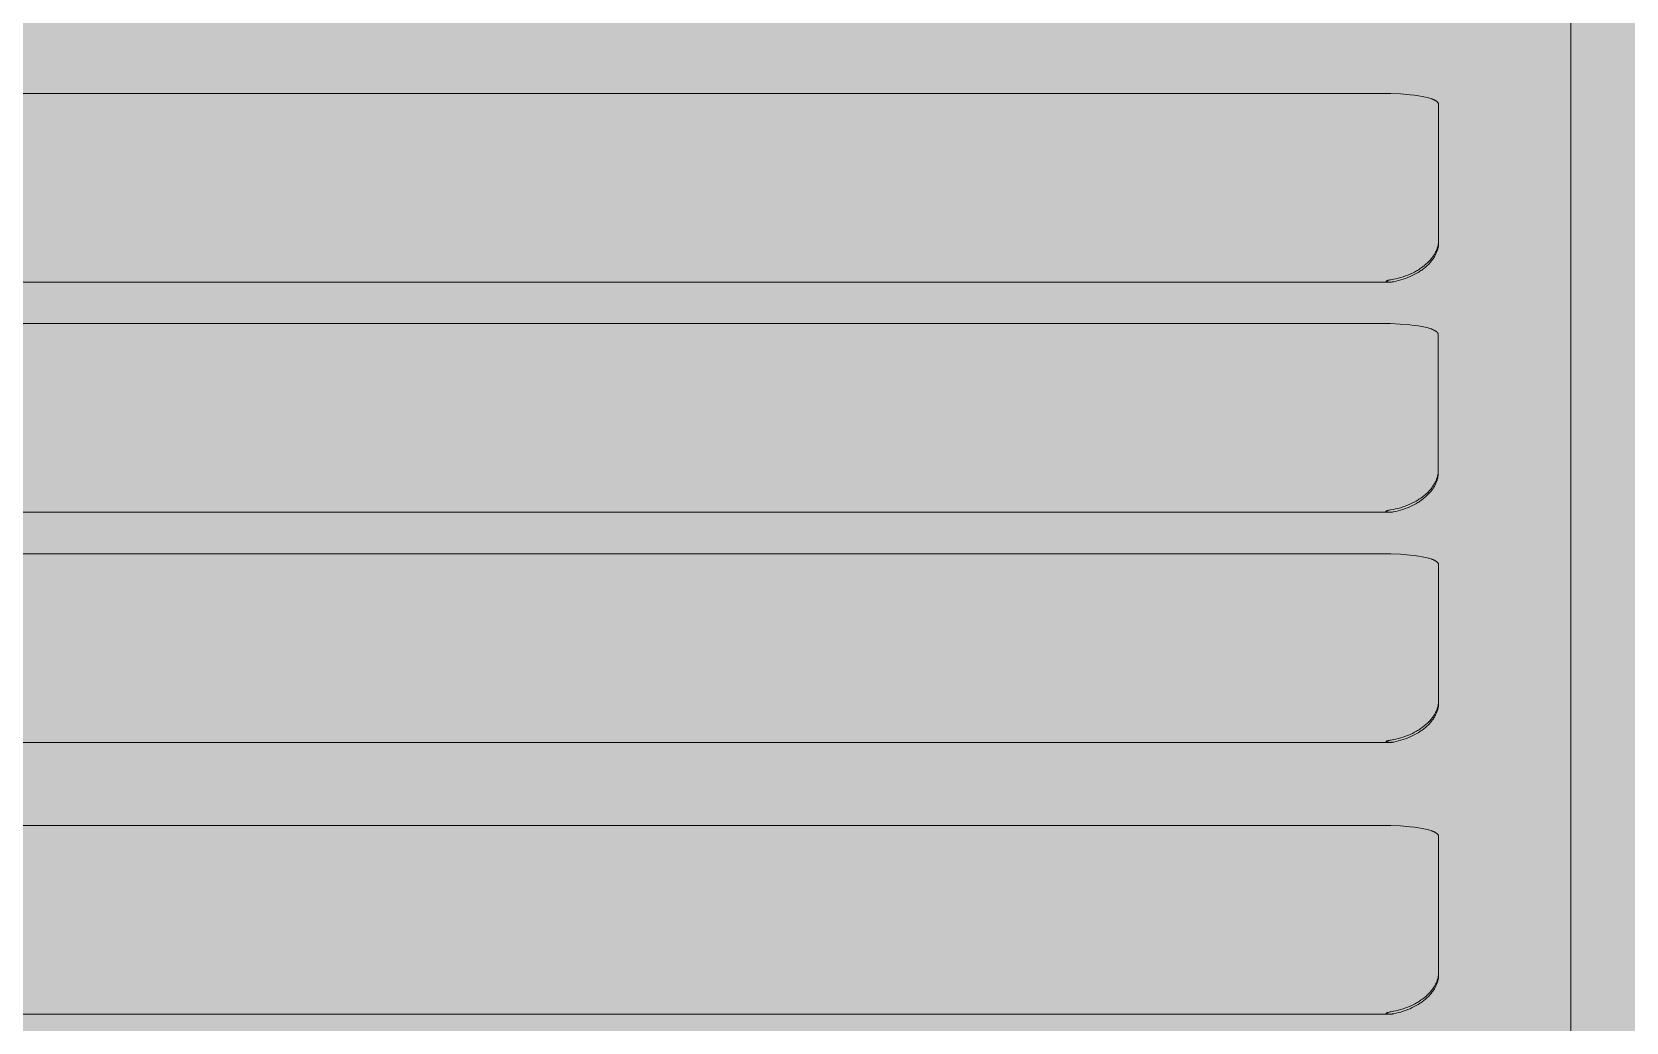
# Model space of a CAD drawing. Header units: millimetres. Extents: x 126 to 12547, y 1644 to 26714.
# Drawn here: x 1131.2 to 1217.8, y 25466.6 to 25520.4 of the extents above; entities that cross this region are included whole.
import ezdxf

# ---------------------------------------------------------------- set-up
doc = ezdxf.new("R2010")
doc.units = ezdxf.units.MM
doc.linetypes.add('CONTINUA', pattern=[0])
doc.layers.add('cono piramide', color=4, linetype='Continuous')
for name, color, linetype, lineweight in [('F_ARREDI_pareti', 1, 'Continuous', 0), ('F_INFISSI', 4, 'Continuous', 5), ('F_MINERAL WALL', 6, 'Continuous', 5), ('F_Tendaggio', 252, 'Continuous', 5), ('F_VETRO', 140, 'Continuous', 5)]:
    doc.layers.add(name, color=color, linetype=linetype, lineweight=lineweight)

# ---------------------------------------------------------------- blocks, each defined once
blk = doc.blocks.new('TENDAGGIO_infisso piccolo_prospetto_fronte')
at = {"layer": 'F_Tendaggio'}
for points in [[(734793.803, 513614.544), (734687.56, 513614.544)], [(734793.803, 513614.544), (734793.844, 513614.543), (734794.366, 513614.518), (734794.887, 513614.476), (734795.118, 513614.45), (734795.334, 513614.42), (734795.534, 513614.387), (734795.628, 513614.369), (734795.716, 513614.35), (734795.801, 513614.33), (734795.88, 513614.309), (734795.954, 513614.287), (734796.024, 513614.265), (734796.056, 513614.253), (734796.088, 513614.241), (734796.118, 513614.229), (734796.147, 513614.217), (734796.174, 513614.204), (734796.201, 513614.192), (734796.225, 513614.179), (734796.249, 513614.166), (734796.271, 513614.152), (734796.282, 513614.146), (734796.292, 513614.139), (734796.302, 513614.132), (734796.311, 513614.125), (734796.32, 513614.118), (734796.329, 513614.111), (734796.338, 513614.104), (734796.346, 513614.097), (734796.354, 513614.09), (734796.361, 513614.083), (734796.368, 513614.076), (734796.375, 513614.068), (734796.381, 513614.061), (734796.387, 513614.054), (734796.393, 513614.046), (734796.398, 513614.039), (734796.4, 513614.035), (734796.403, 513614.032), (734796.405, 513614.028), (734796.407, 513614.024), (734796.409, 513614.02), (734796.411, 513614.017), (734796.413, 513614.013), (734796.415, 513614.009), (734796.417, 513614.005), (734796.419, 513614.001), (734796.42, 513613.998), (734796.422, 513613.994), (734796.423, 513613.99), (734796.425, 513613.986), (734796.426, 513613.982), (734796.427, 513613.978), (734796.428, 513613.975), (734796.429, 513613.971), (734796.43, 513613.967), (734796.431, 513613.963), (734796.431, 513613.959), (734796.432, 513613.955), (734796.432, 513613.951), (734796.433, 513613.947), (734796.433, 513613.943), (734796.433, 513613.939), (734796.433, 513613.935), (734796.434, 513606.585), (734796.433, 513606.542), (734796.431, 513606.498), (734796.427, 513606.454), (734796.422, 513606.411), (734796.415, 513606.367), (734796.407, 513606.323), (734796.398, 513606.28), (734796.387, 513606.236), (734796.375, 513606.193), (734796.361, 513606.149), (734796.346, 513606.106), (734796.329, 513606.063), (734796.311, 513606.019), (734796.292, 513605.976), (734796.271, 513605.933), (734796.249, 513605.891), (734796.226, 513605.848), (734796.201, 513605.806), (734796.175, 513605.764), (734796.147, 513605.722), (734796.118, 513605.681), (734796.088, 513605.639), (734796.057, 513605.599), (734796.024, 513605.558), (734795.99, 513605.518), (734795.954, 513605.478), (734795.918, 513605.439), (734795.88, 513605.4), (734795.841, 513605.361), (734795.801, 513605.323), (734795.759, 513605.285), (734795.716, 513605.248), (734795.673, 513605.212), (734795.628, 513605.175), (734795.581, 513605.14), (734795.534, 513605.105), (734795.486, 513605.071), (734795.437, 513605.037), (734795.386, 513605.004), (734795.335, 513604.971), (734795.282, 513604.939), (734795.229, 513604.908), (734795.119, 513604.848), (734795.005, 513604.791), (734794.887, 513604.736), (734794.762, 513604.684), (734794.634, 513604.635), (734794.505, 513604.591), (734794.375, 513604.55), (734794.244, 513604.514), (734794.111, 513604.481), (734793.978, 513604.453), (734793.844, 513604.429)], [(734793.582, 513604.345), (734793.582, 513604.345), (734793.582, 513604.345), (734793.582, 513604.344), (734793.582, 513604.344), (734793.582, 513604.344), (734793.582, 513604.344), (734793.582, 513604.344), (734793.582, 513604.343), (734793.582, 513604.343), (734793.582, 513604.343), (734793.582, 513604.343), (734793.582, 513604.343), (734793.582, 513604.342), (734793.582, 513604.342), (734793.582, 513604.342), (734793.582, 513604.342), (734793.583, 513604.342), (734793.583, 513604.341), (734793.583, 513604.341), (734793.583, 513604.341), (734793.583, 513604.341), (734793.583, 513604.341), (734793.583, 513604.34), (734793.583, 513604.34), (734793.583, 513604.34), (734793.584, 513604.339), (734793.584, 513604.339), (734793.584, 513604.339), (734793.584, 513604.338), (734793.585, 513604.338), (734793.585, 513604.338), (734793.585, 513604.337), (734793.586, 513604.337), (734793.586, 513604.337), (734793.586, 513604.336), (734793.587, 513604.336), (734793.587, 513604.336), (734793.587, 513604.335), (734793.588, 513604.335), (734793.589, 513604.334), (734793.59, 513604.334), (734793.59, 513604.333), (734793.591, 513604.333), (734793.592, 513604.332), (734793.593, 513604.332), (734793.594, 513604.331), (734793.595, 513604.331), (734793.596, 513604.33), (734793.598, 513604.329), (734793.6, 513604.328), (734793.602, 513604.327), (734793.614, 513604.323), (734793.626, 513604.32), (734793.639, 513604.317), (734793.651, 513604.315), (734793.663, 513604.312), (734793.676, 513604.311), (734793.688, 513604.309), (734793.726, 513604.306), (734793.751, 513604.305), (734793.776, 513604.304), (734793.802, 513604.303), (734793.827, 513604.304), (734793.852, 513604.304), (734793.878, 513604.306), (734793.903, 513604.308), (734793.928, 513604.31), (734793.954, 513604.314), (734793.979, 513604.317), (734794.004, 513604.322), (734794.132, 513604.349), (734794.26, 513604.381), (734794.386, 513604.417), (734794.512, 513604.456), (734794.636, 513604.499), (734794.759, 513604.547), (734794.88, 513604.598), (734795, 513604.652), (734795.11, 513604.708), (734795.218, 513604.766), (734795.321, 513604.827), (734795.371, 513604.858), (734795.42, 513604.89), (734795.469, 513604.923), (734795.516, 513604.956), (734795.562, 513604.99), (734795.607, 513605.024), (734795.651, 513605.059), (734795.694, 513605.094), (734795.736, 513605.13), (734795.777, 513605.166), (734795.817, 513605.203), (734795.855, 513605.24), (734795.892, 513605.277), (734795.928, 513605.314), (734795.963, 513605.352), (734795.997, 513605.391), (734796.029, 513605.429), (734796.06, 513605.468), (734796.09, 513605.508), (734796.119, 513605.547), (734796.147, 513605.587), (734796.173, 513605.627), (734796.199, 513605.668), (734796.223, 513605.708), (734796.245, 513605.749), (734796.267, 513605.79), (734796.287, 513605.831), (734796.306, 513605.872), (734796.323, 513605.913), (734796.339, 513605.954), (734796.354, 513605.996), (734796.368, 513606.037), (734796.38, 513606.078), (734796.392, 513606.12), (734796.401, 513606.161), (734796.41, 513606.203), (734796.417, 513606.244), (734796.423, 513606.286), (734796.428, 513606.327), (734796.431, 513606.369), (734796.433, 513606.41), (734796.434, 513606.542)], [(734687.454, 513604.303), (734793.802, 513604.303)], [(734793.844, 513604.429), (734793.787, 513604.419), (734793.739, 513604.409), (734793.695, 513604.398), (734793.673, 513604.392), (734793.652, 513604.385), (734793.638, 513604.381), (734793.632, 513604.379), (734793.625, 513604.376), (734793.618, 513604.373), (734793.612, 513604.37), (734793.609, 513604.369), (734793.605, 513604.367), (734793.602, 513604.366), (734793.599, 513604.364), (734793.597, 513604.363), (734793.596, 513604.362), (734793.594, 513604.361), (734793.593, 513604.36), (734793.592, 513604.359), (734793.591, 513604.359), (734793.59, 513604.358), (734793.589, 513604.358), (734793.589, 513604.357), (734793.588, 513604.356), (734793.587, 513604.355), (734793.587, 513604.355), (734793.586, 513604.355), (734793.586, 513604.354), (734793.586, 513604.354), (734793.585, 513604.353), (734793.585, 513604.353), (734793.585, 513604.352), (734793.584, 513604.352), (734793.584, 513604.351), (734793.584, 513604.351), (734793.584, 513604.351), (734793.583, 513604.351), (734793.583, 513604.35), (734793.583, 513604.35), (734793.583, 513604.35), (734793.583, 513604.349), (734793.583, 513604.349), (734793.583, 513604.349), (734793.583, 513604.349), (734793.582, 513604.348), (734793.582, 513604.348), (734793.582, 513604.348), (734793.582, 513604.347), (734793.582, 513604.347), (734793.582, 513604.347), (734793.582, 513604.347), (734793.582, 513604.346), (734793.582, 513604.346), (734793.582, 513604.346), (734793.582, 513604.345), (734793.582, 513604.345)], [(734793.782, 513602.046), (734687.539, 513602.046)], [(734793.782, 513602.046), (734793.823, 513602.045), (734794.345, 513602.02), (734794.866, 513601.978), (734795.098, 513601.952), (734795.314, 513601.922), (734795.514, 513601.889), (734795.607, 513601.871), (734795.696, 513601.852), (734795.78, 513601.832), (734795.859, 513601.811), (734795.934, 513601.789), (734796.003, 513601.767), (734796.036, 513601.755), (734796.067, 513601.743), (734796.097, 513601.731), (734796.126, 513601.719), (734796.154, 513601.706), (734796.18, 513601.694), (734796.205, 513601.681), (734796.228, 513601.668), (734796.251, 513601.654), (734796.261, 513601.648), (734796.271, 513601.641), (734796.281, 513601.634), (734796.291, 513601.627), (734796.3, 513601.62), (734796.309, 513601.613), (734796.317, 513601.606), (734796.325, 513601.599), (734796.333, 513601.592), (734796.34, 513601.585), (734796.347, 513601.578), (734796.354, 513601.57), (734796.361, 513601.563), (734796.366, 513601.556), (734796.372, 513601.548), (734796.377, 513601.541), (734796.38, 513601.537), (734796.382, 513601.534), (734796.385, 513601.53), (734796.387, 513601.526), (734796.389, 513601.522), (734796.391, 513601.519), (734796.393, 513601.515), (734796.395, 513601.511), (734796.397, 513601.507), (734796.398, 513601.503), (734796.4, 513601.5), (734796.401, 513601.496), (734796.403, 513601.492), (734796.404, 513601.488), (734796.405, 513601.484), (734796.406, 513601.48), (734796.407, 513601.476), (734796.408, 513601.473), (734796.409, 513601.469), (734796.41, 513601.465), (734796.411, 513601.461), (734796.411, 513601.457), (734796.412, 513601.453), (734796.412, 513601.449), (734796.413, 513601.445), (734796.413, 513601.441), (734796.413, 513601.437), (734796.413, 513594.087), (734796.412, 513594.043), (734796.41, 513594), (734796.406, 513593.956), (734796.401, 513593.913), (734796.395, 513593.869), (734796.387, 513593.825), (734796.377, 513593.782), (734796.367, 513593.738), (734796.354, 513593.695), (734796.341, 513593.651), (734796.325, 513593.608), (734796.309, 513593.564), (734796.291, 513593.521), (734796.272, 513593.478), (734796.251, 513593.435), (734796.229, 513593.393), (734796.205, 513593.35), (734796.18, 513593.308), (734796.154, 513593.266), (734796.126, 513593.224), (734796.098, 513593.182), (734796.067, 513593.141), (734796.036, 513593.1), (734796.003, 513593.06), (734795.969, 513593.02), (734795.934, 513592.98), (734795.897, 513592.941), (734795.86, 513592.902), (734795.82, 513592.863), (734795.78, 513592.825), (734795.739, 513592.787), (734795.696, 513592.75), (734795.652, 513592.714), (734795.607, 513592.677), (734795.561, 513592.642), (734795.514, 513592.607), (734795.465, 513592.572), (734795.416, 513592.539), (734795.366, 513592.506), (734795.314, 513592.473), (734795.262, 513592.441), (734795.208, 513592.41), (734795.098, 513592.35), (734794.984, 513592.293), (734794.867, 513592.238), (734794.741, 513592.186), (734794.614, 513592.137), (734794.485, 513592.093), (734794.355, 513592.052), (734794.223, 513592.015), (734794.091, 513591.983), (734793.957, 513591.955), (734793.823, 513591.931)], [(734793.561, 513591.847), (734793.561, 513591.847), (734793.561, 513591.847), (734793.561, 513591.846), (734793.561, 513591.846), (734793.561, 513591.846), (734793.561, 513591.846), (734793.561, 513591.845), (734793.561, 513591.845), (734793.562, 513591.845), (734793.562, 513591.845), (734793.562, 513591.845), (734793.562, 513591.844), (734793.562, 513591.844), (734793.562, 513591.844), (734793.562, 513591.844), (734793.562, 513591.844), (734793.562, 513591.843), (734793.562, 513591.843), (734793.562, 513591.843), (734793.562, 513591.843), (734793.562, 513591.843), (734793.562, 513591.842), (734793.563, 513591.842), (734793.563, 513591.842), (734793.563, 513591.842), (734793.563, 513591.841), (734793.563, 513591.841), (734793.564, 513591.841), (734793.564, 513591.84), (734793.564, 513591.84), (734793.564, 513591.84), (734793.565, 513591.839), (734793.565, 513591.839), (734793.565, 513591.839), (734793.566, 513591.838), (734793.566, 513591.838), (734793.566, 513591.838), (734793.567, 513591.837), (734793.568, 513591.837), (734793.568, 513591.836), (734793.569, 513591.836), (734793.57, 513591.835), (734793.571, 513591.834), (734793.572, 513591.834), (734793.572, 513591.833), (734793.573, 513591.833), (734793.574, 513591.832), (734793.576, 513591.832), (734793.578, 513591.831), (734793.579, 513591.83), (734793.582, 513591.829), (734793.594, 513591.825), (734793.606, 513591.822), (734793.618, 513591.819), (734793.63, 513591.817), (734793.643, 513591.814), (734793.655, 513591.813), (734793.667, 513591.811), (734793.705, 513591.808), (734793.731, 513591.806), (734793.756, 513591.806), (734793.781, 513591.805), (734793.807, 513591.805), (734793.832, 513591.806), (734793.857, 513591.808), (734793.883, 513591.81), (734793.908, 513591.812), (734793.933, 513591.816), (734793.958, 513591.819), (734793.983, 513591.824), (734794.111, 513591.851), (734794.239, 513591.883), (734794.366, 513591.919), (734794.491, 513591.958), (734794.616, 513592.001), (734794.739, 513592.049), (734794.86, 513592.099), (734794.979, 513592.154), (734795.09, 513592.21), (734795.197, 513592.268), (734795.3, 513592.329), (734795.351, 513592.36), (734795.4, 513592.392), (734795.448, 513592.425), (734795.495, 513592.458), (734795.541, 513592.492), (734795.587, 513592.526), (734795.631, 513592.561), (734795.674, 513592.596), (734795.716, 513592.632), (734795.757, 513592.668), (734795.796, 513592.705), (734795.834, 513592.742), (734795.872, 513592.779), (734795.908, 513592.816), (734795.942, 513592.854), (734795.976, 513592.893), (734796.009, 513592.931), (734796.04, 513592.97), (734796.07, 513593.01), (734796.099, 513593.049), (734796.127, 513593.089), (734796.153, 513593.129), (734796.178, 513593.17), (734796.202, 513593.21), (734796.225, 513593.251), (734796.246, 513593.292), (734796.266, 513593.333), (734796.285, 513593.374), (734796.303, 513593.415), (734796.319, 513593.456), (734796.334, 513593.497), (734796.348, 513593.539), (734796.36, 513593.58), (734796.371, 513593.622), (734796.381, 513593.663), (734796.389, 513593.704), (734796.397, 513593.746), (734796.402, 513593.787), (734796.407, 513593.829), (734796.41, 513593.87), (734796.412, 513593.912), (734796.413, 513594.043)], [(734793.823, 513591.931), (734793.766, 513591.921), (734793.719, 513591.911), (734793.675, 513591.9), (734793.653, 513591.894), (734793.631, 513591.887), (734793.618, 513591.883), (734793.611, 513591.88), (734793.604, 513591.878), (734793.598, 513591.875), (734793.591, 513591.872), (734793.588, 513591.871), (734793.585, 513591.869), (734793.582, 513591.868), (734793.579, 513591.866), (734793.577, 513591.865), (734793.575, 513591.864), (734793.573, 513591.863), (734793.572, 513591.862), (734793.571, 513591.861), (734793.571, 513591.861), (734793.57, 513591.86), (734793.569, 513591.859), (734793.568, 513591.859), (734793.567, 513591.858), (734793.567, 513591.857), (734793.566, 513591.857), (734793.566, 513591.856), (734793.566, 513591.856), (734793.565, 513591.856), (734793.565, 513591.855), (734793.564, 513591.855), (734793.564, 513591.854), (734793.564, 513591.854), (734793.563, 513591.853), (734793.563, 513591.853), (734793.563, 513591.853), (734793.563, 513591.852), (734793.563, 513591.852), (734793.563, 513591.852), (734793.562, 513591.852), (734793.562, 513591.851), (734793.562, 513591.851), (734793.562, 513591.851), (734793.562, 513591.85), (734793.562, 513591.85), (734793.562, 513591.85), (734793.562, 513591.85), (734793.562, 513591.849), (734793.562, 513591.849), (734793.562, 513591.849), (734793.561, 513591.848), (734793.561, 513591.848), (734793.561, 513591.848), (734793.561, 513591.848), (734793.561, 513591.847), (734793.561, 513591.847)], [(734687.433, 513591.805), (734793.781, 513591.805)], [(734793.803, 513589.548), (734687.56, 513589.548)], [(734793.803, 513589.548), (734793.844, 513589.548), (734794.366, 513589.522), (734794.887, 513589.48), (734795.118, 513589.454), (734795.334, 513589.425), (734795.534, 513589.391), (734795.628, 513589.373), (734795.716, 513589.354), (734795.801, 513589.334), (734795.88, 513589.313), (734795.954, 513589.292), (734796.024, 513589.269), (734796.056, 513589.258), (734796.088, 513589.246), (734796.118, 513589.234), (734796.147, 513589.221), (734796.174, 513589.209), (734796.201, 513589.196), (734796.225, 513589.183), (734796.249, 513589.17), (734796.271, 513589.157), (734796.282, 513589.15), (734796.292, 513589.143), (734796.302, 513589.137), (734796.311, 513589.13), (734796.32, 513589.123), (734796.329, 513589.116), (734796.338, 513589.109), (734796.346, 513589.102), (734796.354, 513589.095), (734796.361, 513589.087), (734796.368, 513589.08), (734796.375, 513589.073), (734796.381, 513589.066), (734796.387, 513589.058), (734796.393, 513589.051), (734796.398, 513589.044), (734796.4, 513589.04), (734796.403, 513589.036), (734796.405, 513589.032), (734796.407, 513589.029), (734796.409, 513589.025), (734796.411, 513589.021), (734796.413, 513589.017), (734796.415, 513589.014), (734796.417, 513589.01), (734796.419, 513589.006), (734796.42, 513589.002), (734796.422, 513588.998), (734796.423, 513588.994), (734796.425, 513588.991), (734796.426, 513588.987), (734796.427, 513588.983), (734796.428, 513588.979), (734796.429, 513588.975), (734796.43, 513588.971), (734796.431, 513588.967), (734796.431, 513588.963), (734796.432, 513588.96), (734796.432, 513588.956), (734796.433, 513588.952), (734796.433, 513588.948), (734796.433, 513588.944), (734796.433, 513588.94), (734796.434, 513581.59), (734796.433, 513581.546), (734796.431, 513581.502), (734796.427, 513581.459), (734796.422, 513581.415), (734796.415, 513581.372), (734796.407, 513581.328), (734796.398, 513581.284), (734796.387, 513581.241), (734796.375, 513581.197), (734796.361, 513581.154), (734796.346, 513581.11), (734796.329, 513581.067), (734796.311, 513581.024), (734796.292, 513580.981), (734796.271, 513580.938), (734796.249, 513580.895), (734796.226, 513580.853), (734796.201, 513580.81), (734796.175, 513580.768), (734796.147, 513580.727), (734796.118, 513580.685), (734796.088, 513580.644), (734796.057, 513580.603), (734796.024, 513580.563), (734795.99, 513580.522), (734795.954, 513580.483), (734795.918, 513580.443), (734795.88, 513580.404), (734795.841, 513580.366), (734795.801, 513580.328), (734795.759, 513580.29), (734795.716, 513580.253), (734795.673, 513580.216), (734795.628, 513580.18), (734795.581, 513580.144), (734795.534, 513580.109), (734795.486, 513580.075), (734795.437, 513580.041), (734795.386, 513580.008), (734795.335, 513579.976), (734795.282, 513579.944), (734795.229, 513579.913), (734795.119, 513579.853), (734795.005, 513579.795), (734794.887, 513579.741), (734794.762, 513579.688), (734794.634, 513579.64), (734794.505, 513579.595), (734794.375, 513579.555), (734794.244, 513579.518), (734794.111, 513579.486), (734793.978, 513579.458), (734793.844, 513579.434)], [(734793.582, 513579.35), (734793.582, 513579.349), (734793.582, 513579.349), (734793.582, 513579.349), (734793.582, 513579.349), (734793.582, 513579.348), (734793.582, 513579.348), (734793.582, 513579.348), (734793.582, 513579.348), (734793.582, 513579.348), (734793.582, 513579.347), (734793.582, 513579.347), (734793.582, 513579.347), (734793.582, 513579.347), (734793.582, 513579.347), (734793.582, 513579.346), (734793.582, 513579.346), (734793.583, 513579.346), (734793.583, 513579.346), (734793.583, 513579.346), (734793.583, 513579.345), (734793.583, 513579.345), (734793.583, 513579.345), (734793.583, 513579.345), (734793.583, 513579.345), (734793.583, 513579.344), (734793.584, 513579.344), (734793.584, 513579.344), (734793.584, 513579.343), (734793.584, 513579.343), (734793.585, 513579.343), (734793.585, 513579.342), (734793.585, 513579.342), (734793.586, 513579.342), (734793.586, 513579.341), (734793.586, 513579.341), (734793.587, 513579.341), (734793.587, 513579.34), (734793.587, 513579.34), (734793.588, 513579.339), (734793.589, 513579.339), (734793.59, 513579.338), (734793.59, 513579.338), (734793.591, 513579.337), (734793.592, 513579.336), (734793.593, 513579.336), (734793.594, 513579.336), (734793.595, 513579.335), (734793.596, 513579.334), (734793.598, 513579.333), (734793.6, 513579.333), (734793.602, 513579.332), (734793.614, 513579.328), (734793.626, 513579.325), (734793.639, 513579.322), (734793.651, 513579.319), (734793.663, 513579.317), (734793.676, 513579.315), (734793.688, 513579.314), (734793.726, 513579.311), (734793.751, 513579.309), (734793.776, 513579.308), (734793.802, 513579.308), (734793.827, 513579.308), (734793.852, 513579.309), (734793.878, 513579.31), (734793.903, 513579.312), (734793.928, 513579.315), (734793.954, 513579.318), (734793.979, 513579.322), (734794.004, 513579.326), (734794.132, 513579.354), (734794.26, 513579.386), (734794.386, 513579.421), (734794.512, 513579.461), (734794.636, 513579.504), (734794.759, 513579.551), (734794.88, 513579.602), (734795, 513579.657), (734795.11, 513579.712), (734795.218, 513579.771), (734795.321, 513579.831), (734795.371, 513579.863), (734795.42, 513579.895), (734795.469, 513579.927), (734795.516, 513579.961), (734795.562, 513579.994), (734795.607, 513580.029), (734795.651, 513580.063), (734795.694, 513580.099), (734795.736, 513580.135), (734795.777, 513580.171), (734795.817, 513580.207), (734795.855, 513580.244), (734795.892, 513580.281), (734795.928, 513580.319), (734795.963, 513580.357), (734795.997, 513580.395), (734796.029, 513580.434), (734796.06, 513580.473), (734796.09, 513580.512), (734796.119, 513580.552), (734796.147, 513580.592), (734796.173, 513580.632), (734796.199, 513580.672), (734796.223, 513580.713), (734796.245, 513580.754), (734796.267, 513580.795), (734796.287, 513580.836), (734796.306, 513580.877), (734796.323, 513580.918), (734796.339, 513580.959), (734796.354, 513581), (734796.368, 513581.041), (734796.38, 513581.083), (734796.392, 513581.124), (734796.401, 513581.166), (734796.41, 513581.207), (734796.417, 513581.249), (734796.423, 513581.29), (734796.428, 513581.332), (734796.431, 513581.373), (734796.433, 513581.414), (734796.434, 513581.546)], [(734687.454, 513579.308), (734793.802, 513579.308)], [(734793.844, 513579.434), (734793.787, 513579.423), (734793.739, 513579.413), (734793.695, 513579.403), (734793.673, 513579.396), (734793.652, 513579.39), (734793.638, 513579.385), (734793.632, 513579.383), (734793.625, 513579.381), (734793.618, 513579.378), (734793.612, 513579.375), (734793.609, 513579.373), (734793.605, 513579.372), (734793.602, 513579.37), (734793.599, 513579.368), (734793.597, 513579.367), (734793.596, 513579.366), (734793.594, 513579.365), (734793.593, 513579.365), (734793.592, 513579.364), (734793.591, 513579.363), (734793.59, 513579.363), (734793.589, 513579.362), (734793.589, 513579.361), (734793.588, 513579.361), (734793.587, 513579.36), (734793.587, 513579.359), (734793.586, 513579.359), (734793.586, 513579.359), (734793.586, 513579.358), (734793.585, 513579.358), (734793.585, 513579.357), (734793.585, 513579.357), (734793.584, 513579.356), (734793.584, 513579.356), (734793.584, 513579.356), (734793.584, 513579.355), (734793.583, 513579.355), (734793.583, 513579.355), (734793.583, 513579.354), (734793.583, 513579.354), (734793.583, 513579.354), (734793.583, 513579.354), (734793.583, 513579.353), (734793.583, 513579.353), (734793.582, 513579.353), (734793.582, 513579.353), (734793.582, 513579.352), (734793.582, 513579.352), (734793.582, 513579.352), (734793.582, 513579.351), (734793.582, 513579.351), (734793.582, 513579.351), (734793.582, 513579.35), (734793.582, 513579.35), (734793.582, 513579.35), (734793.582, 513579.35)], [(734793.803, 513574.793), (734687.56, 513574.793)], [(734793.803, 513574.793), (734793.844, 513574.793), (734794.366, 513574.768), (734794.887, 513574.725), (734795.118, 513574.699), (734795.334, 513574.67), (734795.534, 513574.636), (734795.628, 513574.618), (734795.716, 513574.599), (734795.801, 513574.579), (734795.88, 513574.559), (734795.954, 513574.537), (734796.024, 513574.514), (734796.056, 513574.503), (734796.088, 513574.491), (734796.118, 513574.479), (734796.147, 513574.467), (734796.174, 513574.454), (734796.201, 513574.441), (734796.225, 513574.429), (734796.249, 513574.415), (734796.271, 513574.402), (734796.282, 513574.395), (734796.292, 513574.389), (734796.302, 513574.382), (734796.311, 513574.375), (734796.32, 513574.368), (734796.329, 513574.361), (734796.338, 513574.354), (734796.346, 513574.347), (734796.354, 513574.34), (734796.361, 513574.333), (734796.368, 513574.325), (734796.375, 513574.318), (734796.381, 513574.311), (734796.387, 513574.304), (734796.393, 513574.296), (734796.398, 513574.289), (734796.4, 513574.285), (734796.403, 513574.281), (734796.405, 513574.278), (734796.407, 513574.274), (734796.409, 513574.27), (734796.411, 513574.266), (734796.413, 513574.263), (734796.415, 513574.259), (734796.417, 513574.255), (734796.419, 513574.251), (734796.42, 513574.247), (734796.422, 513574.243), (734796.423, 513574.24), (734796.425, 513574.236), (734796.426, 513574.232), (734796.427, 513574.228), (734796.428, 513574.224), (734796.429, 513574.22), (734796.43, 513574.216), (734796.431, 513574.213), (734796.431, 513574.209), (734796.432, 513574.205), (734796.432, 513574.201), (734796.433, 513574.197), (734796.433, 513574.193), (734796.433, 513574.189), (734796.433, 513574.185), (734796.434, 513566.835), (734796.433, 513566.791), (734796.431, 513566.748), (734796.427, 513566.704), (734796.422, 513566.66), (734796.415, 513566.617), (734796.407, 513566.573), (734796.398, 513566.53), (734796.387, 513566.486), (734796.375, 513566.442), (734796.361, 513566.399), (734796.346, 513566.356), (734796.329, 513566.312), (734796.311, 513566.269), (734796.292, 513566.226), (734796.271, 513566.183), (734796.249, 513566.14), (734796.226, 513566.098), (734796.201, 513566.056), (734796.175, 513566.013), (734796.147, 513565.972), (734796.118, 513565.93), (734796.088, 513565.889), (734796.057, 513565.848), (734796.024, 513565.808), (734795.99, 513565.768), (734795.954, 513565.728), (734795.918, 513565.688), (734795.88, 513565.65), (734795.841, 513565.611), (734795.801, 513565.573), (734795.759, 513565.535), (734795.716, 513565.498), (734795.673, 513565.461), (734795.628, 513565.425), (734795.581, 513565.39), (734795.534, 513565.355), (734795.486, 513565.32), (734795.437, 513565.287), (734795.386, 513565.253), (734795.335, 513565.221), (734795.282, 513565.189), (734795.229, 513565.158), (734795.119, 513565.098), (734795.005, 513565.04), (734794.887, 513564.986), (734794.762, 513564.934), (734794.634, 513564.885), (734794.505, 513564.84), (734794.375, 513564.8), (734794.244, 513564.763), (734794.111, 513564.731), (734793.978, 513564.703), (734793.844, 513564.679)], [(734793.582, 513564.595), (734793.582, 513564.595), (734793.582, 513564.594), (734793.582, 513564.594), (734793.582, 513564.594), (734793.582, 513564.594), (734793.582, 513564.593), (734793.582, 513564.593), (734793.582, 513564.593), (734793.582, 513564.593), (734793.582, 513564.593), (734793.582, 513564.592), (734793.582, 513564.592), (734793.582, 513564.592), (734793.582, 513564.592), (734793.582, 513564.592), (734793.582, 513564.591), (734793.583, 513564.591), (734793.583, 513564.591), (734793.583, 513564.591), (734793.583, 513564.591), (734793.583, 513564.59), (734793.583, 513564.59), (734793.583, 513564.59), (734793.583, 513564.59), (734793.583, 513564.59), (734793.584, 513564.589), (734793.584, 513564.589), (734793.584, 513564.588), (734793.584, 513564.588), (734793.585, 513564.588), (734793.585, 513564.587), (734793.585, 513564.587), (734793.586, 513564.587), (734793.586, 513564.586), (734793.586, 513564.586), (734793.587, 513564.586), (734793.587, 513564.585), (734793.587, 513564.585), (734793.588, 513564.584), (734793.589, 513564.584), (734793.59, 513564.583), (734793.59, 513564.583), (734793.591, 513564.582), (734793.592, 513564.582), (734793.593, 513564.581), (734793.594, 513564.581), (734793.595, 513564.58), (734793.596, 513564.579), (734793.598, 513564.579), (734793.6, 513564.578), (734793.602, 513564.577), (734793.614, 513564.573), (734793.626, 513564.57), (734793.639, 513564.567), (734793.651, 513564.564), (734793.663, 513564.562), (734793.676, 513564.56), (734793.688, 513564.559), (734793.726, 513564.556), (734793.751, 513564.554), (734793.776, 513564.553), (734793.802, 513564.553), (734793.827, 513564.553), (734793.852, 513564.554), (734793.878, 513564.555), (734793.903, 513564.557), (734793.928, 513564.56), (734793.954, 513564.563), (734793.979, 513564.567), (734794.004, 513564.572), (734794.132, 513564.599), (734794.26, 513564.631), (734794.386, 513564.666), (734794.512, 513564.706), (734794.636, 513564.749), (734794.759, 513564.796), (734794.88, 513564.847), (734795, 513564.902), (734795.11, 513564.957), (734795.218, 513565.016), (734795.321, 513565.077), (734795.371, 513565.108), (734795.42, 513565.14), (734795.469, 513565.173), (734795.516, 513565.206), (734795.562, 513565.239), (734795.607, 513565.274), (734795.651, 513565.309), (734795.694, 513565.344), (734795.736, 513565.38), (734795.777, 513565.416), (734795.817, 513565.452), (734795.855, 513565.489), (734795.892, 513565.527), (734795.928, 513565.564), (734795.963, 513565.602), (734795.997, 513565.641), (734796.029, 513565.679), (734796.06, 513565.718), (734796.09, 513565.757), (734796.119, 513565.797), (734796.147, 513565.837), (734796.173, 513565.877), (734796.199, 513565.918), (734796.223, 513565.958), (734796.245, 513565.999), (734796.267, 513566.04), (734796.287, 513566.081), (734796.306, 513566.122), (734796.323, 513566.163), (734796.339, 513566.204), (734796.354, 513566.245), (734796.368, 513566.287), (734796.38, 513566.328), (734796.392, 513566.369), (734796.401, 513566.411), (734796.41, 513566.452), (734796.417, 513566.494), (734796.423, 513566.535), (734796.428, 513566.577), (734796.431, 513566.618), (734796.433, 513566.66), (734796.434, 513566.791)], [(734687.454, 513564.553), (734793.802, 513564.553)], [(734793.844, 513564.679), (734793.787, 513564.669), (734793.739, 513564.658), (734793.695, 513564.648), (734793.673, 513564.642), (734793.652, 513564.635), (734793.638, 513564.631), (734793.632, 513564.628), (734793.625, 513564.626), (734793.618, 513564.623), (734793.612, 513564.62), (734793.609, 513564.619), (734793.605, 513564.617), (734793.602, 513564.615), (734793.599, 513564.614), (734793.597, 513564.613), (734793.596, 513564.612), (734793.594, 513564.61), (734793.593, 513564.61), (734793.592, 513564.609), (734793.591, 513564.609), (734793.59, 513564.608), (734793.589, 513564.607), (734793.589, 513564.607), (734793.588, 513564.606), (734793.587, 513564.605), (734793.587, 513564.605), (734793.586, 513564.604), (734793.586, 513564.604), (734793.586, 513564.603), (734793.585, 513564.603), (734793.585, 513564.603), (734793.585, 513564.602), (734793.584, 513564.602), (734793.584, 513564.601), (734793.584, 513564.601), (734793.584, 513564.6), (734793.583, 513564.6), (734793.583, 513564.6), (734793.583, 513564.6), (734793.583, 513564.599), (734793.583, 513564.599), (734793.583, 513564.599), (734793.583, 513564.599), (734793.583, 513564.598), (734793.582, 513564.598), (734793.582, 513564.598), (734793.582, 513564.597), (734793.582, 513564.597), (734793.582, 513564.597), (734793.582, 513564.597), (734793.582, 513564.596), (734793.582, 513564.596), (734793.582, 513564.596), (734793.582, 513564.595), (734793.582, 513564.595), (734793.582, 513564.595)]]:
    blk.add_lwpolyline(points, dxfattribs=at)
blk = doc.blocks.new('INFISSO L.400 MM_prospetto_fronte')
at = {"layer": 'F_VETRO', "transparency": 33554579}
h = blk.add_hatch(color=153, dxfattribs=at)
h.dxf.hatch_style = 1
h.set_gradient(color1=(102, 153, 204), color2=(251, 252, 254), rotation=45, one_color=1, tint=0.994624)
h.paths.add_polyline_path([(-15858.477, 12715.626), (-16258.477, 12715.626), (-16258.477, 11495.626), (-15858.477, 11495.626)])
at = {"layer": 'F_INFISSI', "color": 41, "linetype": 'CONTINUA', "lineweight": 13, "ltscale": 0.25}
blk.add_lwpolyline([(-15858.477, 12715.626), (-16258.477, 12715.626), (-16258.477, 11495.626), (-15858.477, 11495.626)], close=True, dxfattribs=at)
blk = doc.blocks.new('RIV.to_pareti e soffitto_slider_armadiature_camera master_sez.......')
at = {"layer": 'F_INFISSI', "true_color": 0x636466}
h = blk.add_hatch(color=251, dxfattribs=at)
h.dxf.hatch_style = 1
h.paths.add_polyline_path([(734352.116, 514201.277), (734352.116, 512921.277), (734812.116, 512921.277), (734812.116, 514201.277)])
h.paths.add_polyline_path([(734382.116, 514171.277), (734782.116, 514171.277), (734782.116, 512951.277), (734382.116, 512951.277)], flags=16)
at = {"layer": 'F_MINERAL WALL', "true_color": 0x636466, "transparency": 33554559}
h = blk.add_hatch(dxfattribs=at)
h.set_pattern_fill('AR-SAND', color=251)
h.set_pattern_definition([(37.5, (2500, 0), (-1.6000313, 48.9413237), [0, -38.608, 0, -43.18, 0, -41.275]), (7.5, (2500, 0), (44.9523283, 71.68251), [0, -20.828, 0, -34.798, 0, -13.335]), (327.5, (2468.76, 0), (79.099237, 0.1437185), [0, -12.7, 0, -45.72, 0, -59.69]), (317.5, (2468.76, 0), (76.355645, 22.2929323), [0, -6.35, 0, -29.972, 0, -34.29])])
h.paths.add_polyline_path([(733693.124, 514601.278), (733693.124, 512521.278), (734878.124, 512521.278), (734878.124, 514601.278)])
h.paths.add_polyline_path([(734822.116, 514211.277), (734822.116, 512911.277), (734342.116, 512911.277), (734342.116, 514211.277)], flags=16)
at = {"layer": 'F_INFISSI', "color": 7}
blk.add_lwpolyline([(734382.116, 512951.277), (734782.116, 512951.277), (734782.116, 514171.277), (734382.116, 514171.277)], close=True, dxfattribs=at)
at = {"color": 1}
blk.add_blockref('INFISSO L.400 MM_prospetto_fronte', (750640.594, 501455.651), dxfattribs=at)
at = {"layer": 'cono piramide', "color": 2, "lineweight": 5}
blk.add_blockref('TENDAGGIO_infisso piccolo_prospetto_fronte', (-21.487, -10.001), dxfattribs=at)

msp = doc.modelspace()

# ---------------------------------------------------------------- block references
at = {"layer": 'F_ARREDI_pareti', "color": 2, "lineweight": 5}
msp.add_blockref('RIV.to_pareti e soffitto_slider_armadiature_camera master_sez.......', (-733567.336, -488087.481), dxfattribs=at)

doc.saveas('drawing.dxf')
